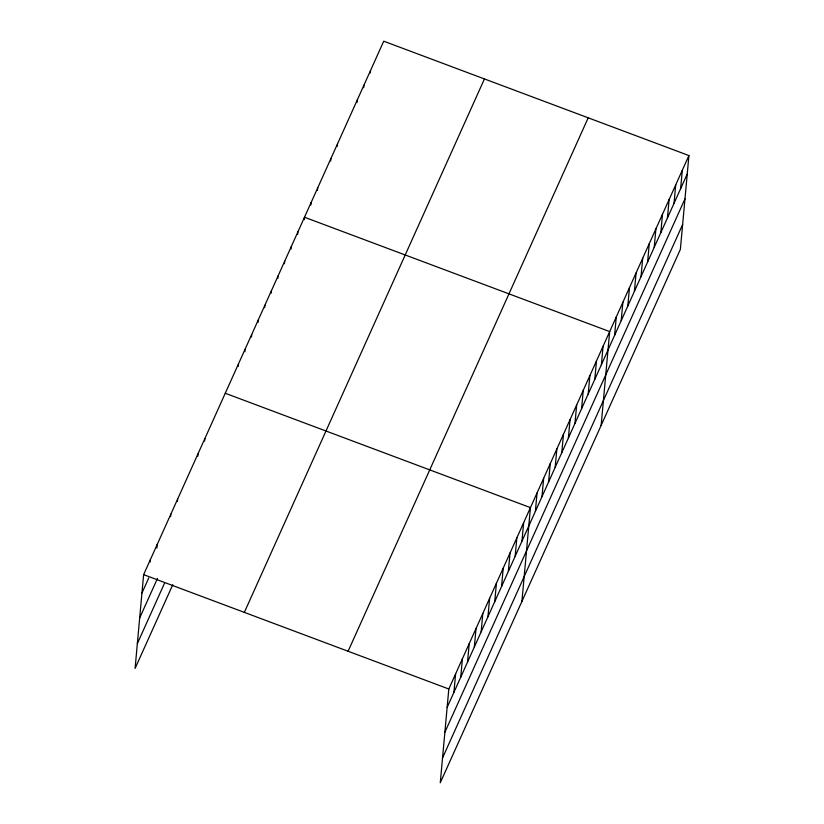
<?xml version="1.0" encoding="UTF-8"?>
<svg xmlns="http://www.w3.org/2000/svg" width="824" height="824" viewBox="0 0 824 824"><rect width="100%" height="100%" fill="white"/><g stroke="black" fill="none" stroke-linecap="round" stroke-linejoin="round"><path stroke-width="1.24" d="M688.916 155.561L448.812 688.998L440.274 782.8L680.377 249.363L688.916 155.561L383.727 41.2L143.623 574.637L135.085 668.439L172.762 584.731M150.205 561.978L150.432 559.517M156.89 548.094L157.23 544.406M170.609 516.638L170.836 514.176M177.418 501.517L177.634 499.066M197.822 456.177L198.048 453.725M204.63 441.067L204.846 438.605M238.239 366.381L238.466 363.93M244.841 351.714L245.068 349.263M251.444 337.047L251.67 334.585M258.046 322.38L258.272 319.918M264.648 307.702L264.875 305.251M271.251 293.035L271.477 290.584M277.853 278.368L278.079 275.916M284.455 263.701L284.682 261.239M291.068 249.033L291.284 246.572M297.67 234.356L297.886 231.905M304.272 219.689L304.489 217.237L609.678 331.588L601.139 425.4M310.875 205.022L311.091 202.56M317.477 190.354L317.693 187.893M330.682 161.01L330.908 158.558M337.284 146.342L337.51 143.891M357.091 102.331L357.317 99.879M363.693 87.663L363.92 85.212M370.295 72.996L370.522 70.534M453.942 692.304L455.61 673.878M460.74 677.194L462.418 658.767M467.548 662.074L469.216 643.647M474.346 646.964L476.025 628.537M481.154 631.843L482.823 613.427M487.952 616.733L489.631 598.306M494.75 601.623L496.429 583.196M501.558 586.503L503.237 568.086M508.357 571.393L510.035 552.966M515.165 556.282L516.844 537.856M521.963 541.162L523.642 522.735M521.911 601.427L530.45 507.625L225.261 393.264M535.373 511.385L537.052 492.958M541.976 496.707L543.655 478.291M548.578 482.04L550.257 463.613M555.18 467.373L556.859 448.946M561.783 452.706L563.462 434.279M568.385 438.028L570.064 419.612M574.987 423.361L576.666 404.945M581.59 408.694L583.268 390.267M588.192 394.026L589.871 375.6M594.794 379.359L596.473 360.933M601.396 364.682L603.075 346.265M614.601 335.347L616.28 316.921M621.203 320.68L622.882 302.253M627.816 306.003L629.485 287.586M634.418 291.336L636.087 272.919M641.021 276.668L642.689 258.242M647.623 262.001L649.291 243.574M654.225 247.334L655.904 228.907M660.827 232.656L662.506 214.24M667.43 217.989L669.109 199.562M674.032 203.322L675.711 184.895M680.634 188.655L682.313 170.228M141.944 593.064L148.753 577.943M139.689 617.938L157.477 578.407M137.351 643.565L164.563 583.114M244.337 612.376L484.44 78.939M348.099 651.259L588.202 117.822M447.133 707.414L687.237 173.977M444.867 732.289L684.971 198.862M442.539 757.926L682.643 224.488M143.623 574.637L448.812 688.998"/></g></svg>
